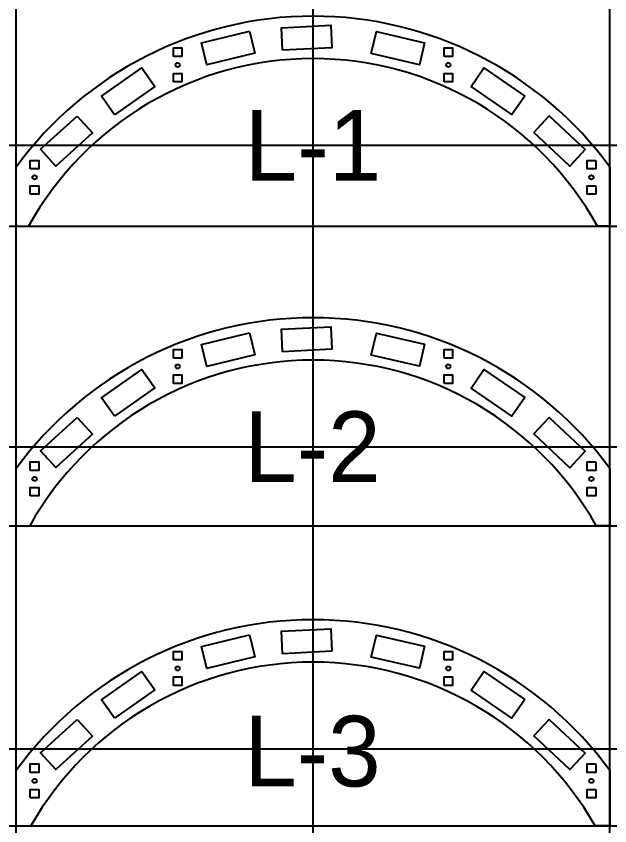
# Model space of a CAD drawing. Header units: millimetres. Extents: x -118 to 1853, y -1989 to 612.
# Drawn here: x 436 to 856, y -737 to -164 of the extents above; entities that cross this region are included whole.
import ezdxf
from ezdxf.enums import TextEntityAlignment as Align

# ---------------------------------------------------------------- set-up
doc = ezdxf.new("R2010")
doc.units = ezdxf.units.MM
doc.layers.add('Holes', color=1, linetype='Continuous', plot=False)
doc.layers.add('Notes', color=73, linetype='Continuous')
doc.styles.get("Standard").update_dxf_attribs({"font": 'FreeSans.ttf'})

# ---------------------------------------------------------------- blocks, each defined once
blk = doc.blocks.new('Square hole unit')
for points in [[(-3, 6), (-3, 12), (3, 12), (3, 6)], [(-3, -12), (-3, -6), (3, -6), (3, -12)]]:
    blk.add_lwpolyline(points, close=True)
blk.add_circle((0, 0), 1.5)
blk = doc.blocks.new('Level 1')
for p, q in [((-209.54, -133.6), (-201.22, -133.6)), ((209.54, -133.6), (201.22, -133.6))]:
    blk.add_line(p, q)
for points in [[(-209.54, -133.6, -0.141669), (-210, -132), (-210, -91.7)], [(210, -91.7), (210, -132, -0.141669), (209.54, -133.6, -0.257438)]]:
    blk.add_lwpolyline(points, format="xyb")
for radius, start, end in [(260, 36.1289, 143.8711), (230, 28.9695, 151.0305)]:
    blk.add_arc((0, -245), radius, start, end)
at = {"layer": 'Holes'}
for points in [[(-21.57, -9.11), (-22.38, 6.87), (12.58, 8.65), (13.39, -7.33)], [(-44.93, 4.33), (-41.16, -11.22), (-75.18, -19.46), (-78.94, -3.91)], [(41.18, -11.4), (44.82, 4.18), (78.91, -3.79), (75.26, -19.37)], [(-140.54, -54.74), (-149.72, -41.63), (-121.06, -21.54), (-111.88, -34.65)], [(149.76, -41.49), (140.66, -54.65), (111.87, -34.74), (120.98, -21.58)], [(-166.83, -55.63), (-156.06, -67.46), (-181.95, -91.02), (-192.72, -79.19)], [(156.19, -67.17), (167.12, -55.48), (192.68, -79.39), (181.75, -91.08)]]:
    blk.add_lwpolyline(points, close=True, dxfattribs=at)
for p in [(-95.77, -19.49), (95.77, -19.49), (-197, -99)]:
    blk.add_blockref('Square hole unit', p, dxfattribs=at)
at = {"layer": 'Holes', "rotation": 180}
blk.add_blockref('Square hole unit', (197, -99.01), dxfattribs=at)
at = {"layer": 'Notes'}
blk.add_text('L-1', height=50, dxfattribs=at).set_placement((0, -76.36), align=Align.MIDDLE_CENTER)
blk = doc.blocks.new('Level 2')
for p, q in [((-209.99, -132.2), (-200.44, -132.2)), ((209.99, -132.2), (200.44, -132.2))]:
    blk.add_line(p, q)
for points in [[(-209.99, -132.2, -0.016848), (-210, -132), (-210, -91.7)], [(210, -91.7), (210, -132, -0.016848), (209.99, -132.2, -0.394612)]]:
    blk.add_lwpolyline(points, format="xyb")
for radius, start, end in [(260, 36.1289, 143.8711), (230, 29.3686, 150.6314)]:
    blk.add_arc((0, -245), radius, start, end)
at = {"layer": 'Holes'}
for points in [[(-21.57, -9.11), (-22.38, 6.87), (12.58, 8.65), (13.39, -7.33)], [(-44.93, 4.33), (-41.16, -11.22), (-75.18, -19.46), (-78.94, -3.91)], [(41.18, -11.4), (44.82, 4.18), (78.91, -3.79), (75.26, -19.37)], [(-140.54, -54.74), (-149.72, -41.63), (-121.06, -21.54), (-111.88, -34.65)], [(149.76, -41.49), (140.66, -54.65), (111.87, -34.74), (120.98, -21.58)], [(-166.83, -55.63), (-156.06, -67.46), (-181.95, -91.02), (-192.72, -79.19)], [(156.19, -67.17), (167.12, -55.48), (192.68, -79.39), (181.75, -91.08)]]:
    blk.add_lwpolyline(points, close=True, dxfattribs=at)
for p in [(-95.77, -19.49), (95.77, -19.49), (-197, -99)]:
    blk.add_blockref('Square hole unit', p, dxfattribs=at)
at = {"layer": 'Holes', "rotation": 180}
blk.add_blockref('Square hole unit', (197, -99.01), dxfattribs=at)
at = {"layer": 'Notes'}
blk.add_text('L-2', height=50, dxfattribs=at).set_placement((-0.41, -76.24), align=Align.MIDDLE_CENTER)
blk = doc.blocks.new('Level 3')
for p, q in [((-210, -130.8), (-199.65, -130.8)), ((210, -130.8), (199.65, -130.8))]:
    blk.add_line(p, q)
for points in [[(-210, -130.8), (-210, -91.7)], [(210, -91.7), (210, -130.8)]]:
    blk.add_lwpolyline(points)
for radius, start, end in [(260, 36.1289, 143.8711), (230, 29.7693, 150.2307)]:
    blk.add_arc((0, -245), radius, start, end)
at = {"layer": 'Holes'}
for points in [[(-21.57, -9.11), (-22.38, 6.87), (12.58, 8.65), (13.39, -7.33)], [(-44.93, 4.33), (-41.16, -11.22), (-75.18, -19.46), (-78.94, -3.91)], [(41.18, -11.4), (44.82, 4.18), (78.91, -3.79), (75.26, -19.37)], [(-140.54, -54.74), (-149.72, -41.63), (-121.06, -21.54), (-111.88, -34.65)], [(149.76, -41.49), (140.66, -54.65), (111.87, -34.74), (120.98, -21.58)], [(-166.83, -55.63), (-156.06, -67.46), (-181.95, -91.02), (-192.72, -79.19)], [(156.19, -67.17), (167.12, -55.48), (192.68, -79.39), (181.75, -91.08)]]:
    blk.add_lwpolyline(points, close=True, dxfattribs=at)
for p in [(-95.77, -19.49), (95.77, -19.49), (-197, -99)]:
    blk.add_blockref('Square hole unit', p, dxfattribs=at)
at = {"layer": 'Holes', "rotation": 180}
blk.add_blockref('Square hole unit', (197, -99.01), dxfattribs=at)
at = {"layer": 'Notes'}
blk.add_text('L-3', height=50, dxfattribs=at).set_placement((-0.43, -77.98), align=Align.MIDDLE_CENTER)

msp = doc.modelspace()

# ---------------------------------------------------------------- linework, layer by layer
for p, direction in [((435.41, -1988.72), (0, 1)), ((645.51, -1622.61), (0, 1)), ((855.61, -1745.12), (0, 1)), ((467.79, -255.53), (1, 0)), ((444.29, -312.78), (1, 0)), ((467.79, -468.87), (1, 0)), ((845.95, -524.72), (1, 0)), ((467.79, -682.53), (1, 0)), ((845.78, -736.97), (1, 0))]:
    msp.add_xline(p, direction)

# ---------------------------------------------------------------- block references
for name, p in [('Level 1', (645.51, -179.18)), ('Level 2', (645.51, -392.52)), ('Level 3', (645.51, -606.17))]:
    msp.add_blockref(name, p)

doc.saveas('drawing.dxf')
